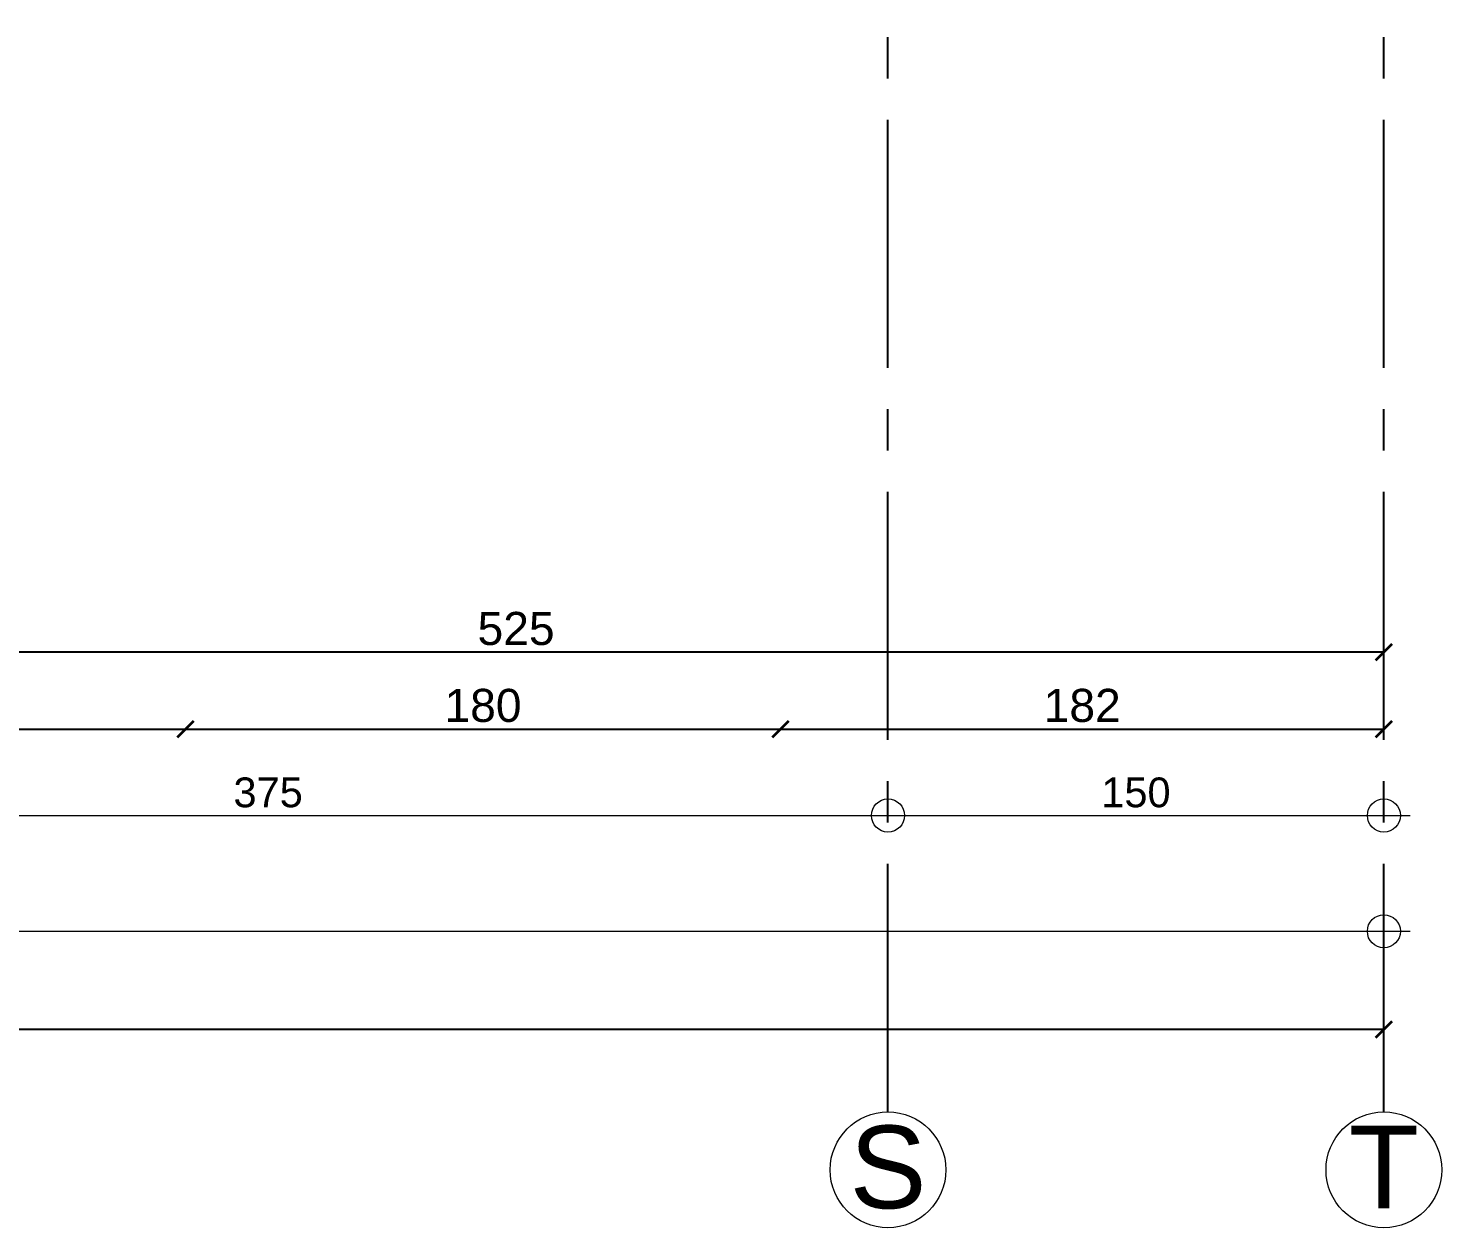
# Model space of a CAD drawing. Header units: millimetres. Extents: x 2778 to 13672, y 1832 to 5175.
# Drawn here: x 7471.5 to 7899.1, y 2105.2 to 2468 of the extents above; entities that cross this region are included whole.
import ezdxf

# ---------------------------------------------------------------- set-up
doc = ezdxf.new("R2010")
doc.units = ezdxf.units.MM
doc.linetypes.add('CENTER2', pattern=[112.5, 75, -12.5, 12.5, -12.5])
doc.linetypes.add('DASHDOT2', pattern=[12.7, 6.35, -3.175, 0, -3.175])
doc.layers.add('aks', color=251, linetype='DASHDOT2', lineweight=35)
doc.layers.add('ÖLÇÜ İÇ', color=7, linetype='Continuous', lineweight=9)
for name, color, linetype in [('İÇÖLÇÜ', 7, 'Continuous'), ('Standart', 7, 'Continuous'), ('Ölçülendirme', 7, 'Continuous')]:
    doc.layers.add(name, color=color, linetype=linetype)
doc.styles.add('arial_1_18', font='arial.ttf', dxfattribs={"height": 0.2})
doc.styles.get("Standard").update_dxf_attribs({"font": 'arial.ttf'})
doc.dimstyles.new('zulay iç ölçü', dxfattribs={"dimtxt": 10, "dimasz": 5, "dimexe": 0.18, "dimexo": 0, "dimgap": 2, "dimtad": 3, "dimdec": 0, "dimzin": 0, "dimdsep": 46, "dimtxsty": 'Standard', "dimblk": 'ARCHTICK', "dimcen": 0.09, "dimse1": 1, "dimse2": 1, "dimadec": 0, "dimazin": 0, "dimtfac": 1, "dimtdec": 0, "dimtix": 1, "dimtofl": 0, "dimtmove": 0, "dimatfit": 3, "dimldrblk": 'ARCHTICK', "dimfxl": 1, "dimtolj": 1, "dimtzin": 0, "dimarcsym": 0})

# ---------------------------------------------------------------- blocks, each defined once
blk = doc.blocks.new('IDE941Entity3928')
at = {"layer": 'Ölçülendirme', "color": 1, "linetype": 'Continuous', "lineweight": 5}
for points in [[(3262, -358), (4738, -358)], [(3262, -393), (4738, -393)]]:
    blk.add_lwpolyline(points, dxfattribs=at)
for centre in [(4580, -358), (4730, -358), (4730, -393)]:
    blk.add_circle(centre, 5, dxfattribs=at)
at = {"layer": 'Ölçülendirme', "color": 1, "linetype": 'Continuous', "lineweight": 5, "style": 'arial_1_18'}
for s, p in [('375', (4382.01, -355.5)), ('150', (4644.51, -355.5))]:
    blk.add_text(s, height=9, dxfattribs=at).set_placement(p)
blk = doc.blocks.new('_ArchTick')
at = {"color": 0, "linetype": 'ByBlock', "const_width": 0.15}
blk.add_lwpolyline([(-0.5, -0.5), (0.5, 0.5)], dxfattribs=at)
blk = doc.blocks.new('*D1790')
at = {"layer": 'Defpoints', "color": 0, "transparency": 16777216}
for p in [(3151.58, 2165.17), (3151.58, 2156.64), (7881.58, 2156.64)]:
    blk.add_point(p, dxfattribs=at)
at = {"layer": 'ÖLÇÜ İÇ', "color": 0, "lineweight": -2, "transparency": 16777216}
blk.add_line((7881.58, 2165.17), (3151.58, 2165.17), dxfattribs=at)
at = {"layer": 'ÖLÇÜ İÇ', "color": 0, "lineweight": -2, "transparency": 16777216, "xscale": 5, "yscale": 5, "zscale": 5, "rotation": 180}
blk.add_blockref('_ArchTick', (3151.58, 2165.17), dxfattribs=at)
at = {"layer": 'ÖLÇÜ İÇ', "color": 0, "lineweight": -2, "transparency": 16777216, "xscale": 5, "yscale": 5, "zscale": 5}
blk.add_blockref('_ArchTick', (7881.58, 2165.17), dxfattribs=at)
at = {"layer": 'ÖLÇÜ İÇ', "color": 0, "transparency": 16777216, "insert": (5516.58, 2172.28), "char_height": 10, "attachment_point": 5}
blk.add_mtext('\\A1;4730', dxfattribs=at)

msp = doc.modelspace()

# ---------------------------------------------------------------- linework, layer by layer
at = {"layer": 'aks', "color": 251, "linetype": 'CENTER2', "lineweight": -3}
for points in [[(7731.58, 2140.23), (7731.58, 5100.23)], [(7881.58, 2140.23), (7881.58, 5100.23)]]:
    msp.add_lwpolyline(points, dxfattribs=at)
at = {"layer": 'aks', "color": 30, "linetype": 'Continuous', "lineweight": 5}
for centre in [(7731.58, 2122.73), (7881.58, 2122.73)]:
    msp.add_circle(centre, 17.5, dxfattribs=at)
at = {"layer": 'İÇÖLÇÜ'}
for p, q in [((7881.58, 2279.29), (7356.58, 2279.29)), ((7356.58, 2256.02), (7519.08, 2256.02)), ((7519.08, 2256.02), (7699.08, 2256.02)), ((7699.08, 2256.02), (7881.58, 2256.02))]:
    msp.add_line(p, q, dxfattribs=at)

# ---------------------------------------------------------------- block references
at = {"layer": 'İÇÖLÇÜ', "xscale": 5, "yscale": 5, "zscale": 5}
for p in [(7881.58, 2279.29), (7519.08, 2256.02), (7699.08, 2256.02), (7881.58, 2256.02)]:
    msp.add_blockref('_ArchTick', p, dxfattribs=at)
at = {"layer": 'İÇÖLÇÜ', "xscale": 5, "yscale": 5, "zscale": 5, "rotation": 180}
for p in [(7519.08, 2256.02), (7699.08, 2256.02)]:
    msp.add_blockref('_ArchTick', p, dxfattribs=at)
at = {"layer": 'Standart'}
msp.add_blockref('IDE941Entity3928', (3151.58, 2587.89), dxfattribs=at)

# ---------------------------------------------------------------- texts
at = {"layer": 'aks', "color": 1, "linetype": 'Continuous', "lineweight": 5, "style": 'arial_1_18'}
for s, p in [('S', (7719.94, 2111.11)), ('T', (7870.91, 2111.11))]:
    msp.add_text(s, height=25, dxfattribs=at).set_placement(p)
at = {"layer": 'İÇÖLÇÜ', "char_height": 10, "attachment_point": 5}
for s, insert in [('\\A1;525', (7619.08, 2286.39)), ('\\A1;180', (7609.08, 2263.12)), ('\\A1;182', (7790.33, 2263.12))]:
    msp.add_mtext(s, dxfattribs=dict(at, insert=insert))

# ---------------------------------------------------------------- dimensions: what is measured, and where the dimension line sits
at = {"layer": 'ÖLÇÜ İÇ', "color": 1}
dim = msp.add_linear_dim(base=(3151.58, 2165.17), p1=(7881.58, 2156.64), p2=(3151.58, 2156.64), dimstyle='zulay iç ölçü', dxfattribs=at)
dim.commit()
dim.dimension.update_dxf_attribs({"geometry": '*D1790', "text_midpoint": (5516.58, 2172.28)})

doc.saveas('drawing.dxf')
